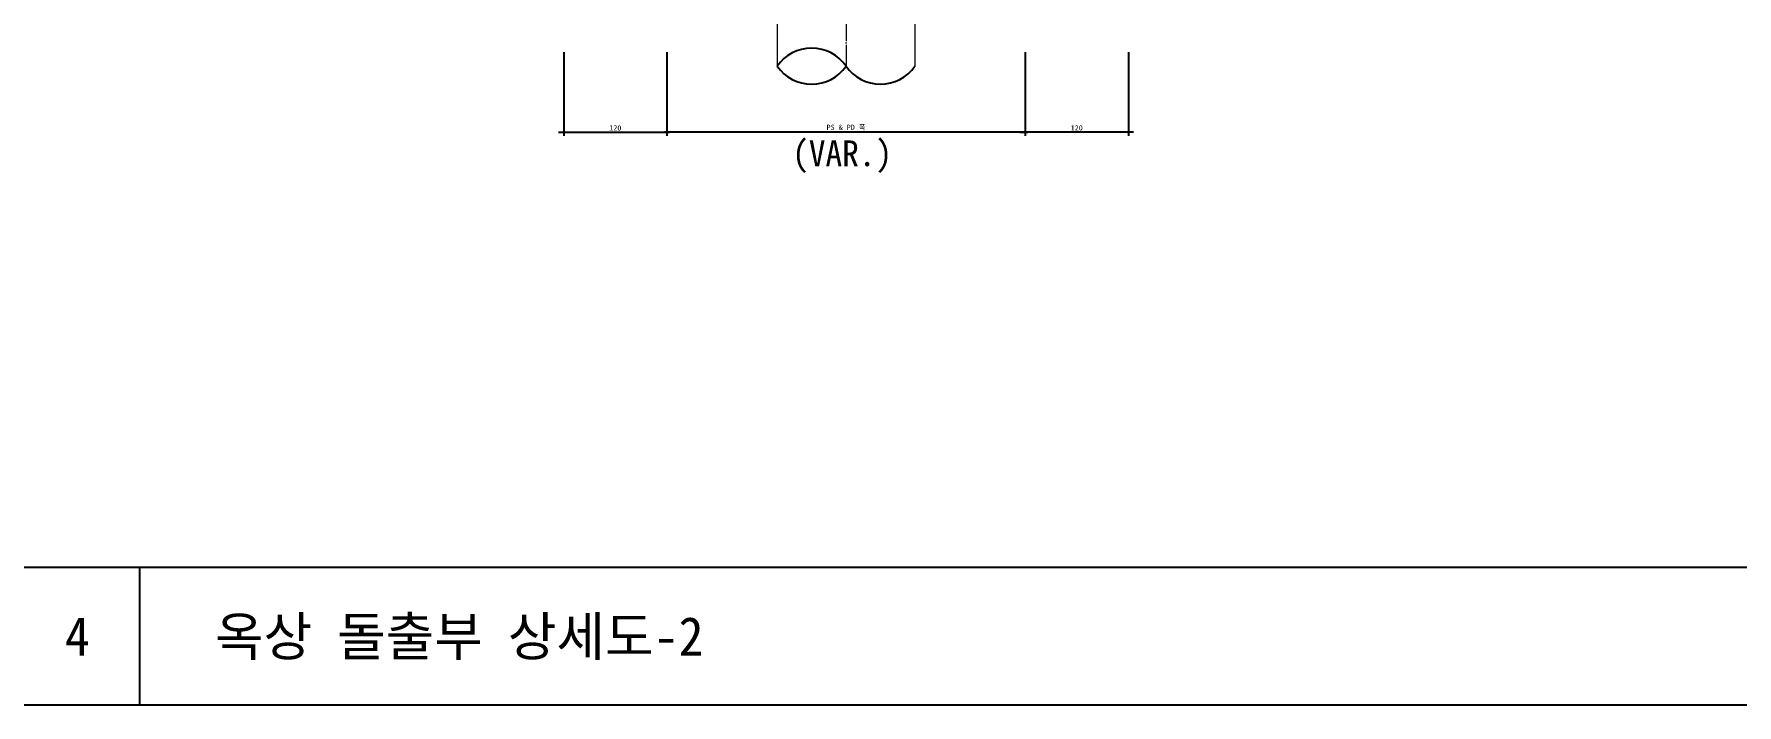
# Model space of a CAD drawing. Header units: millimetres. Extents: x 209 to 75467, y 6568 to 12199.
# Drawn here: x 68296 to 69286, y 6652 to 7042 of the extents above; entities that cross this region are included whole.
import ezdxf
from ezdxf.enums import TextEntityAlignment as Align

# ---------------------------------------------------------------- set-up
doc = ezdxf.new("R2010")
doc.units = ezdxf.units.MM
doc.header["$MEASUREMENT"] = 0
doc.linetypes.add('CEN', pattern=[62, 60, -1, 0, -1])
doc.linetypes.add('HIDDEN', pattern=[0.375, 0.25, -0.125])
doc.layers.get('0').update_dxf_attribs({"linetype": 'CONTINUOUS'})
for name, color, linetype, lineweight in [('A-CNTL', 1, 'CEN', 15), ('A-CUTL', 7, 'CONTINUOUS', 25), ('A-DIMS', 7, 'CONTINUOUS', 25), ('A-MKXS-TEXT1', 3, 'CONTINUOUS', 25), ('A-XXXX-HID', 8, 'HIDDEN', 18), ('A-XXXX-TABL', 7, 'CONTINUOUS', 25)]:
    doc.layers.add(name, color=color, linetype=linetype, lineweight=lineweight)
doc.styles.add('HY울릉도L', font='H2GTRE.TTF')
doc.styles.add('돋움체', font='')
doc.styles.get('돋움체').set_extended_font_data('DotumChe')
doc.dimstyles.new('CDIM', dxfattribs={"dimtxt": 3, "dimasz": 1.5, "dimexe": 2, "dimexo": 1, "dimgap": 1, "dimtad": 1, "dimdec": 0, "dimrnd": 0.5, "dimzin": 0, "dimdsep": 32, "dimlunit": 6, "dimtxsty": 'HY울릉도L', "dimblk1": '_CIDOT', "dimblk2": '_CIDOT', "dimsah": 1, "dimcen": 5.5, "dimclrd": 2, "dimclre": 2, "dimclrt": 7, "dimadec": 0, "dimazin": 0, "dimtfac": 1, "dimtdec": 0, "dimtix": 1, "dimtmove": 2, "dimatfit": 1, "dimldrblk": '_CIDOT', "dimfxl": 1, "dimtolj": 1, "dimtzin": 0, "dimlwd": -1, "dimarcsym": 0})

# ---------------------------------------------------------------- blocks, each defined once
blk = doc.blocks.new('_CIDOT')
at = {"color": 0, "linetype": 'ByBlock'}
blk.add_line((2, 0), (-1, 0), dxfattribs=at)
at = {"color": 0, "linetype": 'ByBlock', "const_width": 0.5}
blk.add_lwpolyline([(-0.25, 0, 1), (0.25, 0, 1)], format="xyb", close=True, dxfattribs=at)
blk = doc.blocks.new('*D628')
at = {"layer": 'A-DIMS', "lineweight": -2, "transparency": 16777216}
for p, q in [((68663.7, 7031.18), (68663.7, 6982.59)), ((68871.97, 7031.18), (68871.97, 6982.59))]:
    blk.add_line(p, q, dxfattribs=at)
at = {"layer": 'A-DIMS', "transparency": 16777216}
blk.add_line((68870.47, 6984.59), (68665.2, 6984.59), dxfattribs=at)
at = {"layer": 'A-DIMS', "transparency": 16777216, "xscale": 1.5, "yscale": 1.5, "zscale": 1.5, "rotation": 180}
blk.add_blockref('_CIDOT', (68663.7, 6984.59), dxfattribs=at)
at = {"layer": 'A-DIMS', "transparency": 16777216, "xscale": 1.5, "yscale": 1.5, "zscale": 1.5}
blk.add_blockref('_CIDOT', (68871.97, 6984.59), dxfattribs=at)
at = {"layer": 'A-DIMS', "color": 3, "transparency": 16777216, "insert": (68767.84, 6987.32), "char_height": 3, "attachment_point": 5, "style": '돋움체'}
blk.add_mtext('\\A1;PS & PD 폭', dxfattribs=at)
blk = doc.blocks.new('*D629')
at = {"layer": 'A-DIMS', "lineweight": -2, "transparency": 16777216}
for p, q in [((68871.97, 7031.18), (68871.97, 6982.59)), ((68931.97, 7031.18), (68931.97, 6982.59))]:
    blk.add_line(p, q, dxfattribs=at)
at = {"layer": 'A-DIMS', "transparency": 16777216}
blk.add_line((68930.47, 6984.59), (68873.47, 6984.59), dxfattribs=at)
at = {"layer": 'A-DIMS', "transparency": 16777216, "xscale": 1.5, "yscale": 1.5, "zscale": 1.5, "rotation": 180}
blk.add_blockref('_CIDOT', (68871.97, 6984.59), dxfattribs=at)
at = {"layer": 'A-DIMS', "transparency": 16777216, "xscale": 1.5, "yscale": 1.5, "zscale": 1.5}
blk.add_blockref('_CIDOT', (68931.97, 6984.59), dxfattribs=at)
at = {"layer": 'A-DIMS', "color": 3, "transparency": 16777216, "insert": (68901.97, 6987.09), "char_height": 3, "attachment_point": 5, "style": '돋움체'}
blk.add_mtext('\\A1;120', dxfattribs=at)
blk = doc.blocks.new('*D630')
at = {"layer": 'A-DIMS', "lineweight": -2, "transparency": 16777216}
for p, q in [((68603.7, 7031.18), (68603.7, 6982.59)), ((68663.7, 7031.18), (68663.7, 6982.59))]:
    blk.add_line(p, q, dxfattribs=at)
at = {"layer": 'A-DIMS', "transparency": 16777216}
blk.add_line((68605.2, 6984.59), (68662.2, 6984.59), dxfattribs=at)
at = {"layer": 'A-DIMS', "transparency": 16777216, "xscale": 1.5, "yscale": 1.5, "zscale": 1.5, "rotation": 180}
blk.add_blockref('_CIDOT', (68603.7, 6984.59), dxfattribs=at)
at = {"layer": 'A-DIMS', "transparency": 16777216, "xscale": 1.5, "yscale": 1.5, "zscale": 1.5}
blk.add_blockref('_CIDOT', (68663.7, 6984.59), dxfattribs=at)
at = {"layer": 'A-DIMS', "color": 3, "transparency": 16777216, "insert": (68633.7, 6987.09), "char_height": 3, "attachment_point": 5, "style": '돋움체'}
blk.add_mtext('\\A1;120', dxfattribs=at)

msp = doc.modelspace()

# ---------------------------------------------------------------- linework, layer by layer
at = {"layer": 'A-CNTL'}
msp.add_line((68767.84, 7407.97), (68767.84, 7022.96), dxfattribs=at)
at = {"layer": 'A-CUTL', "color": 9, "ltscale": 2}
for centre, start, end in [((68747.84, 7009.1), 34.72583, 145.27417), ((68747.84, 7036.83), 214.72583, 325.27417), ((68787.84, 7036.83), 214.72583, 325.27417)]:
    msp.add_arc(centre, 24.33, start, end, dxfattribs=at)
at = {"layer": 'A-XXXX-HID'}
for p, q in [((68727.84, 7407.97), (68727.84, 7022.96)), ((68807.84, 7407.97), (68807.84, 7022.96))]:
    msp.add_line(p, q, dxfattribs=at)
at = {"layer": 'A-XXXX-TABL'}
for p, q in [((67304.5, 6731.82), (70978.25, 6731.82)), ((68357, 6731.82), (68357, 6651.82)), ((67304.5, 6651.82), (70978.25, 6651.82))]:
    msp.add_line(p, q, dxfattribs=at)

# ---------------------------------------------------------------- texts
at = {"layer": 'A-MKXS-TEXT1', "style": '돋움체'}
for s, height, p in [('(VAR.)', 15, (68736.5, 6964.87)), ('옥상 돌출부 상세도-2', 22.5, (68400.96, 6680.41))]:
    msp.add_text(s, height=height, dxfattribs=at).set_placement(p)
msp.add_text('4', height=22.5, dxfattribs=at).set_placement((68320.96, 6680.41), align=Align.CENTER)

# ---------------------------------------------------------------- dimensions: what is measured, and where the dimension line sits
at = {"layer": 'A-DIMS'}
dim = msp.add_linear_dim(base=(68663.7, 6984.59), p1=(68603.7, 7032.18), p2=(68663.7, 7032.18), angle=180, text='120', dimstyle='CDIM', override={"dimtxsty": '돋움체', "dimclrd": 256, "dimclre": 256, "dimclrt": 3}, dxfattribs=at)
dim.commit()
dim.dimension.update_dxf_attribs({"geometry": '*D630', "text_midpoint": (68633.7, 6987.09)})
for base, p1, p2, text, picture, middle in [((68663.7, 6984.59), (68871.97, 7032.18), (68663.7, 7032.18), 'PS & PD 폭', '*D628', (68767.84, 6987.32)), ((68871.97, 6984.59), (68931.97, 7032.18), (68871.97, 7032.18), '120', '*D629', (68901.97, 6987.09))]:
    dim = msp.add_linear_dim(base=base, p1=p1, p2=p2, text=text, dimstyle='CDIM', override={"dimtxsty": '돋움체', "dimclrd": 256, "dimclre": 256, "dimclrt": 3}, dxfattribs=at)
    dim.commit()
    dim.dimension.update_dxf_attribs({"geometry": picture, "text_midpoint": middle})

doc.saveas('drawing.dxf')
